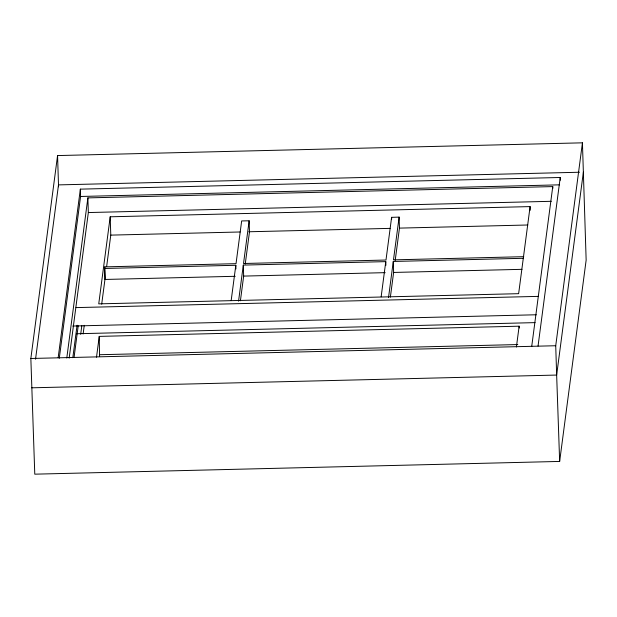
<?xml version="1.0" encoding="UTF-8"?>
<svg xmlns="http://www.w3.org/2000/svg" width="617" height="617" viewBox="0 0 617 617"><rect width="100%" height="100%" fill="white"/><g stroke="black" fill="none" stroke-linecap="round" stroke-linejoin="round"><path stroke-width="0.93" d="M30.85 358.485L57.566 155.569L582.433 142.828L586.15 260.112L559.65 461.431L34.776 474.172L30.85 358.485L555.724 345.736L582.433 142.828M35.539 359.225L58.492 184.892L579.51 172.243M58.168 357.706L80.357 189.141L560.236 177.488L560.329 180.233M59.286 358.261L80.588 196.468L80.357 189.141M66.79 358.03L87.876 197.887L552.763 186.596L552.824 188.432M69.166 358.184L88.339 212.549L87.876 197.887M72.821 357.69L77.094 325.228M74.071 357.305L78.212 325.822M80.688 334.306L81.822 325.737M83.133 333.936L84.267 325.336M110.204 216.798L98.743 303.873L518.635 293.677L530.103 206.595L110.204 216.798L110.782 235.123L106.656 266.467M235.208 276.293L104.944 279.455L104.597 268.464L104.805 266.868L236.026 263.675L241.656 220.94L249.145 220.793L249.492 231.791L245.242 264.053M101.697 304.15L105.16 277.858L104.805 266.868M96.507 357.212L99.244 336.388L519.144 326.192L519.206 328.02M99.576 356.611L99.244 336.388M231.19 300.417L235.817 265.279L104.597 268.464M238.555 301.189L243.314 265.094L385.779 261.631L385.895 265.302M249.145 220.793L243.522 263.498L385.987 260.035L391.61 217.338L399.114 217.115L399.461 228.113L395.204 260.413M240.406 300.78L243.661 276.092L243.314 265.094M381.152 296.777L385.779 261.631M388.525 297.541L393.276 261.454L523.54 258.292M399.114 217.115L393.484 259.857L523.748 256.687M390.368 297.139L393.623 272.444L393.276 261.454M516.406 347.016L519.144 326.192M531.707 346.515L552.763 186.596M538.047 346.052L560.236 177.488M583.366 172.151L556.65 375.059L559.65 461.431M80.588 196.468L559.511 184.838M88.339 212.549L551.305 201.304M110.782 235.123L240.09 231.984M248.72 231.768L390.037 228.375M399.461 228.113L527.805 224.997M243.661 276.092L385.162 272.652M393.623 272.444L521.974 269.328M76.038 307.605L538.572 296.376M72.76 326.031L536.266 314.77M76.423 333.758L535.101 322.622M99.831 354.713L517.802 344.564M31.776 387.808L556.65 375.059L555.724 345.736M530.103 206.595L530.219 210.266M391.61 217.338L391.672 219.166M235.817 265.279L235.933 268.943M57.566 155.569L58.553 186.804"/></g></svg>
